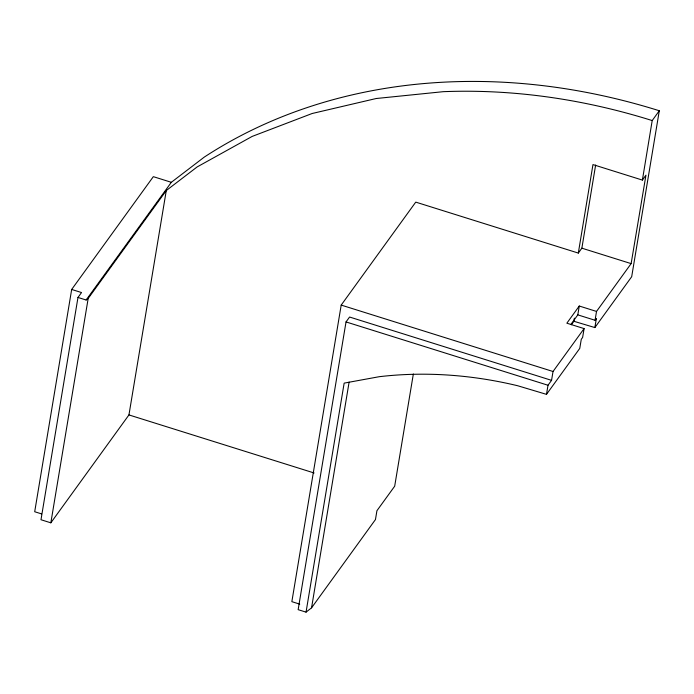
<?xml version="1.0" encoding="UTF-8"?>
<svg xmlns="http://www.w3.org/2000/svg" width="694" height="694" viewBox="0 0 694 694"><rect width="100%" height="100%" fill="white"/><g stroke="black" fill="none" stroke-linecap="round" stroke-linejoin="round"><path stroke-width="1.04" d="M299.73 604.136L291.853 601.663L341.196 305.091L415.749 202.119L578.319 253.076L592.962 164.591L642.392 180.084L645.949 175.183L631.132 263.616L596.519 311.433L595.053 320.272L577.807 314.868L570.971 324.315M578.319 253.076L581.867 248.174L595.634 165.016M571.344 324.74L573.86 321.27L574.372 318.138M577.807 314.868L579.273 306.028L596.519 311.433M584.096 328.592L582.622 337.44L581.286 339.279L579.759 348.397L546.49 394.357L517.611 385.725A394.643 323.569 35.9 0 0 379.271 376.695L344.155 383.123L306.045 612.134L298.151 609.662L346.028 321.929L349.576 317.028L551.557 380.347L553.031 371.498L584.096 328.592L566.851 323.196L579.273 306.028M573.86 321.27L594.862 327.568L596.38 318.433M642.392 180.084L652.204 120.565L659.3 110.754A592.242 485.592 35.9 0 0 204.279 157.096L171.331 182.305L86.125 300.008L77.98 297.448L40.989 519.737L50.844 522.825L128.945 414.925L166.282 190.538L197.183 166.907L252.156 136.423L312.144 113.504L376.2 98.513L443.301 91.677A592.242 485.592 35.9 0 1 652.204 120.565M171.331 182.305L153.331 176.658L71.673 289.459L34.7 511.738L41.579 513.898M50.844 522.825L88.181 298.437L166.282 190.538M306.045 612.134L311.554 607.84L349.117 382.082M413.346 374.005L394.686 486.199L376.929 510.715L375.463 519.554L311.554 607.84M546.49 394.357L548.008 385.248L551.557 380.347M659.3 110.754L631.687 276.715L594.862 327.568M595.053 320.272L595.938 319.049M77.98 297.448L81.528 292.547L71.673 289.459M86.125 300.008L88.181 298.437M581.867 248.174L631.132 263.616M341.196 305.091L553.031 371.498M346.028 321.929L548.008 385.248M128.945 414.925L314.096 472.97"/></g></svg>
